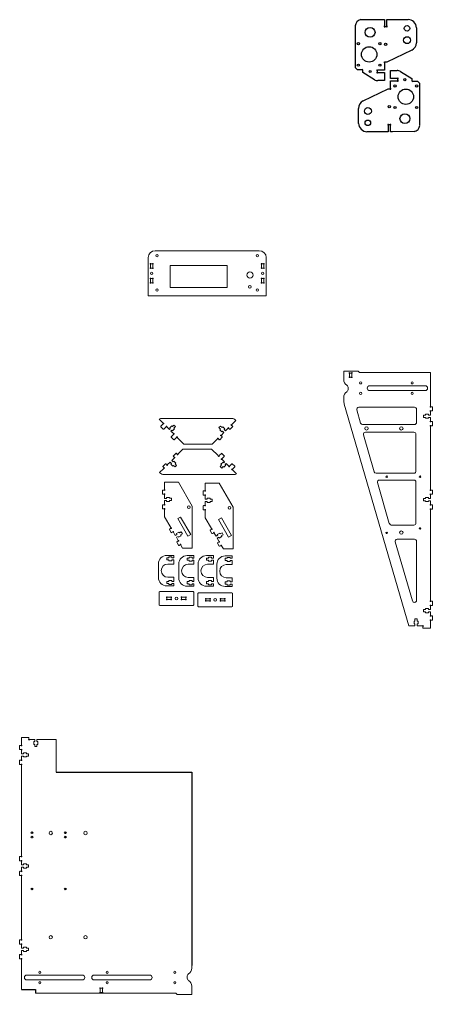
# Model space of a CAD drawing. Header units: millimetres. Extents: x 204 to 1643, y -167 to 1237.
# Drawn here: x 1048 to 1643, y -167 to 1237 of the extents above; entities that cross this region are included whole.
import ezdxf

# ---------------------------------------------------------------- set-up
doc = ezdxf.new("R2010")
doc.units = ezdxf.units.MM
doc.header["$PDSIZE"] = -1
doc.layers.add('WHITE', color=7, linetype='Continuous', true_color=0xffffff)

msp = doc.modelspace()

# ---------------------------------------------------------------- linework, layer by layer
for p, q in [((1539.2, 1236.6), (1570.3, 1236.7)), ((1539.2, 1236.6), (1570.3, 1236.7)), ((1531.2, 1227.6), (1531.2, 1167.6)), ((1531.2, 1227.6), (1531.2, 1167.6)), ((1531.2, 1167.6), (1534.2, 1164.6)), ((1531.2, 1167.6), (1534.2, 1164.6)), ((1534.2, 1164.6), (1541.2, 1164.6)), ((1534.2, 1164.6), (1541.2, 1164.6)), ((1621.3, 1147.4), (1614.3, 1147.4)), ((1621.3, 1147.4), (1614.3, 1147.4)), ((1624.3, 1144.4), (1621.3, 1147.4)), ((1624.3, 1144.4), (1621.3, 1147.4)), ((1624.3, 1084.4), (1624.3, 1144.4)), ((1624.3, 1084.4), (1624.3, 1144.4)), ((1616.3, 1075.4), (1585.2, 1075.2)), ((1616.3, 1075.4), (1585.2, 1075.2)), ((1100.7, 152.8), (1295.7, 152.8)), ((1295.7, 152.8), (1295.7, -125.3)), ((1050.7, -160.3), (1070.7, -160.3)), ((1070.7, -160.3), (1070.7, -165.3))]:
    msp.add_line(p, q)
at = {"color": 7, "linetype": 'Continuous', "lineweight": 15}
for p, q in [((1393.1, 903.8), (1243.1, 903.8)), ((1233.1, 893.8), (1233.1, 838.8)), ((1238.9, 885), (1237.3, 885)), ((1398.9, 885), (1397.3, 885)), ((1403.1, 838.8), (1403.1, 893.8)), ((1236.4, 884.1), (1236.4, 879.6)), ((1237.3, 878.8), (1238.9, 878.8)), ((1239.7, 879.6), (1239.7, 884.1)), ((1264.7, 882.6), (1264.7, 850.6)), ((1346.7, 882.6), (1264.7, 882.6)), ((1346.7, 850.6), (1346.7, 882.6)), ((1396.4, 884.1), (1396.4, 879.6)), ((1397.3, 878.8), (1398.9, 878.8)), ((1399.7, 879.6), (1399.7, 884.1)), ((1236.4, 862.9), (1236.4, 858.4)), ((1238.9, 863.8), (1237.3, 863.8)), ((1237.3, 857.6), (1238.9, 857.6)), ((1239.7, 858.4), (1239.7, 862.9)), ((1396.4, 862.9), (1396.4, 858.4)), ((1398.9, 863.8), (1397.3, 863.8)), ((1397.3, 857.6), (1398.9, 857.6)), ((1399.7, 858.4), (1399.7, 862.9)), ((1264.7, 850.6), (1346.7, 850.6)), ((1233.1, 838.8), (1403.1, 838.8)), ((1514.7, 718.3), (1514.7, 730.4)), ((1514.7, 730.4), (1535.6, 730.4)), ((1535.6, 730.4), (1537.6, 728.4)), ((1523, 726.8), (1523, 722.3)), ((1525.5, 727.7), (1523.9, 727.7)), ((1523.9, 721.5), (1525.5, 721.5)), ((1526.3, 722.3), (1526.3, 726.8)), ((1537.6, 728.4), (1639.6, 728.4)), ((1639.6, 728.4), (1639.6, 679.9)), ((1521.3, 705), (1521.3, 705.9)), ((1632.1, 709.4), (1552.1, 709.4)), ((1552.1, 702.4), (1632.1, 702.4)), ((1514.7, 688.4), (1514.7, 692.5)), ((1608.6, 363.5), (1515.5, 682.8)), ((1533.5, 674.6), (1539.1, 655.6)), ((1616.6, 678.4), (1536.4, 678.4)), ((1619.6, 656.4), (1619.6, 675.4)), ((1640.5, 679), (1642.1, 679)), ((1642.6, 678.5), (1642.6, 673.5)), ((1254.5, 655.5), (1248.8, 661.3)), ((1353.4, 662.2), (1252.5, 662.2)), ((1632.6, 667), (1629.6, 667)), ((1629.6, 667), (1629.6, 663.8)), ((1629.6, 663.8), (1632.6, 663.8)), ((1636.8, 668.4), (1632.6, 668.4)), ((1632.6, 668.4), (1632.6, 667)), ((1632.6, 663.8), (1632.6, 662.5)), ((1632.6, 662.5), (1636.8, 662.5)), ((1636.8, 667), (1636.8, 668.4)), ((1639.6, 667), (1636.8, 667)), ((1636.8, 662.5), (1636.8, 663.8)), ((1636.8, 663.8), (1639.6, 663.8)), ((1639.6, 672.2), (1639.6, 667)), ((1639.6, 663.8), (1639.6, 658.7)), ((1642.1, 673), (1640.5, 673)), ((1254.5, 654.3), (1251.3, 651)), ((1251.3, 650.3), (1254.8, 646.7)), ((1255.5, 646.7), (1258.8, 650)), ((1263.6, 646.4), (1260, 650)), ((1264.9, 647.6), (1263.6, 646.4)), ((1266.9, 651.6), (1264, 648.6)), ((1264, 648.6), (1264.9, 647.6)), ((1267.9, 650.6), (1266.9, 651.6)), ((1267.9, 650.6), (1268.6, 651.3)), ((1271.1, 647.4), (1268.1, 644.4)), ((1270, 652.7), (1268.6, 651.3)), ((1272.3, 650.5), (1270, 652.7)), ((1270.9, 649.1), (1270.1, 648.4)), ((1271.1, 647.4), (1270.1, 648.4)), ((1270.9, 649.1), (1272.3, 650.5)), ((1335, 649.1), (1337.3, 651.3)), ((1337.1, 646.9), (1335, 649.1)), ((1336.2, 646), (1337.1, 646.9)), ((1339.2, 643), (1336.2, 646)), ((1337.3, 651.3), (1339.4, 649.2)), ((1339.4, 649.2), (1340.4, 650.2)), ((1340.4, 650.2), (1343.3, 647.2)), ((1343.3, 647.2), (1342.4, 646.2)), ((1342.4, 646.2), (1344.4, 644.3)), ((1344.4, 644.3), (1348, 647.9)), ((1349.2, 647.9), (1350.4, 646.7)), ((1351.1, 646.7), (1354.6, 650.3)), ((1353.5, 653.4), (1359.5, 659.4)), ((1354.6, 651), (1353.5, 652.1)), ((1359.5, 659.4), (1359, 659.9)), ((1616.6, 653.4), (1541.9, 653.4)), ((1639.6, 651), (1639.6, 559.9)), ((1640.5, 657.8), (1642.1, 657.8)), ((1642.1, 651.8), (1640.5, 651.8)), ((1642.6, 657.3), (1642.6, 652.3)), ((1265.9, 644.1), (1267.2, 645.4)), ((1269.5, 640.5), (1265.9, 644.1)), ((1269.5, 639.3), (1266.3, 636)), ((1266.3, 635.3), (1269.8, 631.7)), ((1267.2, 645.4), (1268.1, 644.4)), ((1270.5, 631.7), (1273.8, 635)), ((1284.6, 625.4), (1275, 635)), ((1325.8, 625.7), (1333, 632.9)), ((1334.2, 632.9), (1335.4, 631.7)), ((1336.1, 631.7), (1339.6, 635.3)), ((1338.5, 638.4), (1342.1, 642)), ((1339.6, 636), (1338.5, 637.1)), ((1340.1, 644), (1339.2, 643)), ((1342.1, 642), (1340.1, 644)), ((1543.1, 638.8), (1558.6, 585.5)), ((1615.9, 642.4), (1545.9, 642.4)), ((1618.7, 639.6), (1618.7, 586.3)), ((1283.2, 617.9), (1276, 610.8)), ((1324.4, 618.2), (1283.9, 618.2)), ((1284.6, 625.4), (1325.1, 625.4)), ((1324.4, 618.2), (1334, 608.7)), ((1270.5, 605.3), (1266.9, 601.7)), ((1272.9, 611.9), (1269.4, 608.4)), ((1269.4, 607.7), (1270.5, 606.5)), ((1274.8, 610.8), (1273.6, 611.9)), ((1338.5, 612), (1335.2, 608.7)), ((1342.7, 608.4), (1339.2, 612)), ((1339.5, 604.4), (1342.7, 607.7)), ((1255.5, 590.3), (1249.5, 584.3)), ((1257.9, 597), (1254.4, 593.4)), ((1254.4, 592.7), (1255.5, 591.6)), ((1259.8, 595.8), (1258.6, 597)), ((1264.6, 599.4), (1261, 595.8)), ((1266.6, 597.4), (1264.6, 599.4)), ((1265.7, 596.5), (1266.6, 597.4)), ((1268.6, 593.5), (1265.7, 596.5)), ((1266.9, 601.7), (1268.9, 599.7)), ((1269.6, 594.5), (1268.6, 593.5)), ((1268.9, 599.7), (1269.8, 600.7)), ((1271.7, 592.4), (1269.6, 594.5)), ((1269.8, 600.7), (1272.8, 597.7)), ((1274, 594.6), (1271.7, 592.4)), ((1272.8, 597.7), (1271.8, 596.7)), ((1271.8, 596.7), (1274, 594.6)), ((1338.1, 594.6), (1336.7, 593.2)), ((1336.7, 593.2), (1339, 590.9)), ((1337.9, 596.3), (1340.9, 599.3)), ((1337.9, 596.3), (1338.8, 595.3)), ((1338.1, 594.6), (1338.8, 595.3)), ((1339, 590.9), (1340.4, 592.4)), ((1339.5, 603.2), (1343.1, 599.6)), ((1341.1, 593.1), (1340.4, 592.4)), ((1341.8, 598.3), (1340.9, 599.3)), ((1341.1, 593.1), (1342.1, 592.1)), ((1343.1, 599.6), (1341.8, 598.3)), ((1342.1, 592.1), (1345, 595.1)), ((1344.1, 596), (1345.3, 597.3)), ((1345, 595.1), (1344.1, 596)), ((1345.3, 597.3), (1349, 593.7)), ((1353.5, 597), (1350.2, 593.7)), ((1357.7, 593.4), (1354.2, 597)), ((1354.4, 589.4), (1357.7, 592.7)), ((1249.5, 584.3), (1250, 583.8)), ((1255.6, 581.5), (1356.5, 581.5)), ((1354.4, 588.2), (1360.2, 582.4)), ((1615.9, 583.4), (1561.4, 583.4)), ((1256.6, 570.6), (1256.6, 560.1)), ((1276.6, 570.6), (1256.6, 570.6)), ((1296.6, 536), (1276.6, 570.6)), ((1335.3, 569.3), (1315.3, 569.3)), ((1315.3, 569.3), (1315.3, 558.8)), ((1355.3, 534.7), (1335.3, 569.3)), ((1563.2, 569.8), (1580.4, 510.8)), ((1615.9, 573.4), (1566, 573.4)), ((1618.7, 570.6), (1618.7, 511.6)), ((1253.6, 558.7), (1253.6, 553.7)), ((1255.7, 559.2), (1254.1, 559.2)), ((1254.1, 553.2), (1255.7, 553.2)), ((1256.6, 552.3), (1256.6, 547.2)), ((1259.4, 548.6), (1263.6, 548.6)), ((1259.4, 547.2), (1259.4, 548.6)), ((1263.6, 548.6), (1263.6, 547.3)), ((1312.3, 557.4), (1312.3, 552.4)), ((1314.5, 557.9), (1312.8, 557.9)), ((1312.8, 551.9), (1314.5, 551.9)), ((1315.3, 551.1), (1315.3, 545.9)), ((1636.8, 548.4), (1632.6, 548.4)), ((1632.6, 548.4), (1632.6, 547)), ((1636.8, 547), (1636.8, 548.4)), ((1639.6, 552.2), (1639.6, 547)), ((1640.5, 559), (1642.1, 559)), ((1642.1, 553), (1640.5, 553)), ((1642.6, 558.5), (1642.6, 553.5)), ((1253.6, 537.5), (1253.6, 532.5)), ((1255.7, 538), (1254.1, 538)), ((1256.6, 547.2), (1259.4, 547.2)), ((1256.6, 544), (1256.6, 538.9)), ((1259.4, 544), (1256.6, 544)), ((1259.4, 542.7), (1259.4, 544)), ((1263.6, 542.7), (1259.4, 542.7)), ((1263.6, 547.3), (1266.6, 547.3)), ((1263.6, 544), (1263.6, 542.7)), ((1266.6, 544), (1263.6, 544)), ((1266.6, 547.3), (1266.6, 544)), ((1296.6, 475.6), (1296.6, 536)), ((1312.3, 536.2), (1312.3, 531.2)), ((1314.5, 536.7), (1312.8, 536.7)), ((1315.3, 545.9), (1318.1, 545.9)), ((1315.3, 542.7), (1315.3, 537.6)), ((1318.1, 542.7), (1315.3, 542.7)), ((1318.1, 547.3), (1322.3, 547.3)), ((1318.1, 545.9), (1318.1, 547.3)), ((1318.1, 541.4), (1318.1, 542.7)), ((1322.3, 541.4), (1318.1, 541.4)), ((1322.3, 547.3), (1322.3, 546)), ((1322.3, 546), (1325.3, 546)), ((1322.3, 542.7), (1322.3, 541.4)), ((1325.3, 542.7), (1322.3, 542.7)), ((1325.3, 546), (1325.3, 542.7)), ((1355.3, 474.3), (1355.3, 534.7)), ((1632.6, 547), (1629.6, 547)), ((1629.6, 547), (1629.6, 543.8)), ((1629.6, 543.8), (1632.6, 543.8)), ((1632.6, 543.8), (1632.6, 542.5)), ((1632.6, 542.5), (1636.8, 542.5)), ((1639.6, 547), (1636.8, 547)), ((1636.8, 542.5), (1636.8, 543.8)), ((1636.8, 543.8), (1639.6, 543.8)), ((1639.6, 543.8), (1639.6, 538.7)), ((1640.5, 537.8), (1642.1, 537.8)), ((1642.6, 537.3), (1642.6, 532.3)), ((1254.1, 532), (1255.7, 532)), ((1256.6, 531.1), (1256.6, 520.6)), ((1256.6, 520.6), (1265.6, 505)), ((1279.8, 520.3), (1275.8, 518)), ((1294.4, 495.2), (1279.8, 520.3)), ((1312.8, 530.7), (1314.5, 530.7)), ((1315.3, 529.9), (1315.3, 519.3)), ((1639.6, 531), (1639.6, 399.9)), ((1642.1, 531.8), (1640.5, 531.8)), ((1275.8, 518), (1290.1, 492.8)), ((1315.3, 519.3), (1324.3, 503.7)), ((1338.5, 519), (1334.5, 516.7)), ((1334.5, 516.7), (1348.8, 491.5)), ((1353.2, 493.9), (1338.5, 519)), ((1615.9, 508.8), (1583.2, 508.8)), ((1263.7, 502.3), (1266.2, 498)), ((1265.3, 503.8), (1263.9, 503)), ((1266.9, 497.8), (1268.3, 498.6)), ((1269.5, 498.3), (1272.1, 493.9)), ((1272.1, 493.9), (1274.5, 495.3)), ((1276.1, 492.5), (1273.7, 491.1)), ((1273.8, 496.4), (1277.4, 498.5)), ((1274.5, 495.3), (1273.8, 496.4)), ((1276.8, 491.3), (1276.1, 492.5)), ((1280.4, 493.4), (1276.8, 491.3)), ((1277.4, 498.5), (1278.1, 497.4)), ((1278.1, 497.4), (1280.7, 498.9)), ((1282.3, 496.1), (1279.7, 494.6)), ((1279.7, 494.6), (1280.4, 493.4)), ((1280.7, 498.9), (1282.3, 496.1)), ((1290.1, 492.8), (1294.4, 495.2)), ((1322.4, 501), (1324.9, 496.7)), ((1324, 502.5), (1322.6, 501.7)), ((1325.6, 496.5), (1327, 497.3)), ((1328.2, 497), (1330.8, 492.6)), ((1330.8, 492.6), (1333.2, 494)), ((1332.5, 495.1), (1336.2, 497.2)), ((1333.2, 494), (1332.5, 495.1)), ((1339.1, 492.1), (1335.5, 490)), ((1336.2, 497.2), (1336.8, 496.1)), ((1336.8, 496.1), (1339.4, 497.6)), ((1341, 494.8), (1338.4, 493.3)), ((1338.4, 493.3), (1339.1, 492.1)), ((1339.4, 497.6), (1341, 494.8)), ((1348.8, 491.5), (1353.2, 493.9)), ((1273.7, 491.1), (1276.2, 486.6)), ((1274.3, 484), (1276.8, 479.6)), ((1275.9, 485.5), (1274.5, 484.6)), ((1277.5, 479.4), (1278.9, 480.3)), ((1280.1, 479.9), (1282.6, 475.6)), ((1334.8, 491.2), (1332.4, 489.8)), ((1332.4, 489.8), (1334.9, 485.4)), ((1333, 482.7), (1335.5, 478.3)), ((1334.6, 484.2), (1333.2, 483.4)), ((1335.5, 490), (1334.8, 491.2)), ((1336.2, 478.2), (1337.6, 479)), ((1338.8, 478.7), (1341.3, 474.3)), ((1588.9, 484.6), (1613.7, 399.5)), ((1591.8, 488.4), (1616.6, 488.4)), ((1619.6, 400.4), (1619.6, 485.4)), ((1269.8, 465.1), (1259.8, 465.1)), ((1269.8, 461.7), (1269.8, 465.1)), ((1282.6, 475.6), (1296.6, 475.6)), ((1299, 464.7), (1289, 464.7)), ((1299, 461.3), (1299, 464.7)), ((1327, 464.7), (1317, 464.7)), ((1327, 461.3), (1327, 464.7)), ((1341.3, 474.3), (1355.3, 474.3)), ((1354, 464.3), (1344, 464.3)), ((1354, 460.9), (1354, 464.3)), ((1247.8, 453.1), (1247.8, 433.1)), ((1259.8, 461.7), (1262.8, 461.7)), ((1259.8, 458.5), (1259.8, 461.7)), ((1262.8, 458.5), (1259.8, 458.5)), ((1261.4, 452.6), (1269.8, 452.6)), ((1262.8, 463), (1267, 463)), ((1262.8, 461.7), (1262.8, 463)), ((1262.8, 457.1), (1262.8, 458.5)), ((1267, 457.1), (1262.8, 457.1)), ((1267, 463), (1267, 461.7)), ((1267, 461.7), (1269.8, 461.7)), ((1267, 458.5), (1267, 457.1)), ((1269.8, 458.5), (1267, 458.5)), ((1269.8, 452.6), (1269.8, 458.5)), ((1277, 452.7), (1277, 432.7)), ((1289, 461.3), (1292, 461.3)), ((1289, 458.1), (1289, 461.3)), ((1292, 458.1), (1289, 458.1)), ((1290.7, 452.2), (1299, 452.2)), ((1292, 462.7), (1296.2, 462.7)), ((1292, 461.3), (1292, 462.7)), ((1292, 456.8), (1292, 458.1)), ((1296.2, 456.8), (1292, 456.8)), ((1296.2, 462.7), (1296.2, 461.3)), ((1296.2, 461.3), (1299, 461.3)), ((1296.2, 458.1), (1296.2, 456.8)), ((1299, 458.1), (1296.2, 458.1)), ((1299, 452.2), (1299, 458.1)), ((1305, 452.7), (1305, 432.7)), ((1317, 461.3), (1320, 461.3)), ((1317, 458.1), (1317, 461.3)), ((1320, 458.1), (1317, 458.1)), ((1318.6, 452.2), (1327, 452.2)), ((1320, 462.7), (1324.2, 462.7)), ((1320, 461.3), (1320, 462.7)), ((1320, 456.8), (1320, 458.1)), ((1324.2, 456.8), (1320, 456.8)), ((1324.2, 462.7), (1324.2, 461.3)), ((1324.2, 461.3), (1327, 461.3)), ((1324.2, 458.1), (1324.2, 456.8)), ((1327, 458.1), (1324.2, 458.1)), ((1327, 452.2), (1327, 458.1)), ((1332, 452.3), (1332, 432.3)), ((1344, 460.9), (1347, 460.9)), ((1344, 457.7), (1344, 460.9)), ((1347, 457.7), (1344, 457.7)), ((1345.6, 451.8), (1354, 451.8)), ((1347, 462.2), (1351.2, 462.2)), ((1347, 460.9), (1347, 462.2)), ((1347, 456.3), (1347, 457.7)), ((1351.2, 456.3), (1347, 456.3)), ((1351.2, 462.2), (1351.2, 460.9)), ((1351.2, 460.9), (1354, 460.9)), ((1351.2, 457.7), (1351.2, 456.3)), ((1354, 457.7), (1351.2, 457.7)), ((1354, 451.8), (1354, 457.7)), ((1259.8, 427.7), (1262.8, 427.7)), ((1259.8, 424.5), (1259.8, 427.7)), ((1262.8, 424.5), (1259.8, 424.5)), ((1269.8, 433.6), (1261.4, 433.6)), ((1262.8, 429), (1267, 429)), ((1262.8, 427.7), (1262.8, 429)), ((1262.8, 423.1), (1262.8, 424.5)), ((1267, 423.1), (1262.8, 423.1)), ((1267, 429), (1267, 427.7)), ((1267, 427.7), (1269.8, 427.7)), ((1267, 424.5), (1267, 423.1)), ((1269.8, 424.5), (1267, 424.5)), ((1269.8, 427.7), (1269.8, 433.6)), ((1269.8, 421.1), (1269.8, 424.5)), ((1289, 427.3), (1292, 427.3)), ((1289, 424.1), (1289, 427.3)), ((1292, 424.2), (1289, 424.1)), ((1299, 433.2), (1290.7, 433.2)), ((1292, 428.7), (1296.2, 428.7)), ((1292, 427.3), (1292, 428.7)), ((1292, 422.8), (1292, 424.2)), ((1296.2, 422.8), (1292, 422.8)), ((1296.2, 428.7), (1296.2, 427.3)), ((1296.2, 427.3), (1299, 427.3)), ((1296.2, 424.1), (1296.2, 422.8)), ((1299, 424.1), (1296.2, 424.1)), ((1299, 427.3), (1299, 433.2)), ((1299, 420.7), (1299, 424.1)), ((1317, 427.3), (1320, 427.3)), ((1317, 424.1), (1317, 427.3)), ((1320, 424.1), (1317, 424.1)), ((1327, 433.2), (1318.6, 433.2)), ((1320, 428.7), (1324.2, 428.7)), ((1320, 427.3), (1320, 428.7)), ((1320, 422.8), (1320, 424.1)), ((1324.2, 422.8), (1320, 422.8)), ((1324.2, 428.7), (1324.2, 427.3)), ((1324.2, 427.3), (1327, 427.3)), ((1327, 424.1), (1324.2, 424.1)), ((1324.2, 424.1), (1324.2, 422.8)), ((1327, 427.3), (1327, 433.2)), ((1327, 420.7), (1327, 424.1)), ((1344, 426.9), (1347, 426.9)), ((1344, 423.7), (1344, 426.9)), ((1347, 423.7), (1344, 423.7)), ((1354, 432.8), (1345.6, 432.8)), ((1347, 428.2), (1351.2, 428.2)), ((1347, 426.9), (1347, 428.2)), ((1347, 422.3), (1347, 423.7)), ((1351.2, 422.3), (1347, 422.3)), ((1351.2, 428.2), (1351.2, 426.9)), ((1351.2, 426.9), (1354, 426.9)), ((1351.2, 423.7), (1351.2, 422.3)), ((1354, 423.7), (1351.2, 423.7)), ((1354, 426.9), (1354, 432.8)), ((1354, 420.3), (1354, 423.7)), ((1248.7, 412.1), (1248.7, 394.1)), ((1297.7, 413.1), (1249.7, 413.1)), ((1259.8, 421.1), (1269.8, 421.1)), ((1289, 420.7), (1299, 420.7)), ((1298.7, 394.1), (1298.7, 412.1)), ((1304.6, 410.1), (1304.6, 392.1)), ((1353.6, 411.1), (1305.6, 411.1)), ((1317, 420.7), (1327, 420.7)), ((1344, 420.3), (1354, 420.3)), ((1354.6, 392.1), (1354.6, 410.1)), ((1259.9, 403.8), (1259.9, 402.3)), ((1265.4, 404.7), (1260.8, 404.7)), ((1260.8, 401.5), (1265.4, 401.5)), ((1266.2, 402.3), (1266.2, 403.8)), ((1281.1, 403.8), (1281.1, 402.3)), ((1286.6, 404.7), (1282, 404.7)), ((1282, 401.5), (1286.6, 401.5)), ((1287.4, 402.3), (1287.4, 403.8)), ((1315.9, 401.9), (1315.9, 400.4)), ((1321.3, 402.7), (1316.8, 402.7)), ((1316.8, 399.5), (1321.3, 399.5)), ((1322.2, 400.4), (1322.2, 401.9)), ((1337.1, 401.9), (1337.1, 400.4)), ((1342.5, 402.7), (1338, 402.7)), ((1338, 399.5), (1342.5, 399.5)), ((1343.4, 400.4), (1343.4, 401.9)), ((1640.5, 399), (1642.1, 399)), ((1642.6, 398.5), (1642.6, 393.5)), ((1249.7, 393.1), (1297.7, 393.1)), ((1305.6, 391.1), (1353.6, 391.1)), ((1632.6, 387), (1629.6, 387)), ((1629.6, 387), (1629.6, 383.8)), ((1629.6, 383.8), (1632.6, 383.8)), ((1636.8, 388.4), (1632.6, 388.4)), ((1632.6, 388.4), (1632.6, 387)), ((1632.6, 383.8), (1632.6, 382.5)), ((1632.6, 382.5), (1636.8, 382.5)), ((1636.8, 387), (1636.8, 388.4)), ((1639.6, 387), (1636.8, 387)), ((1636.8, 382.5), (1636.8, 383.8)), ((1636.8, 383.8), (1639.6, 383.8)), ((1639.6, 392.2), (1639.6, 387)), ((1639.6, 383.8), (1639.6, 378.7)), ((1642.1, 393), (1640.5, 393)), ((1617.3, 370.5), (1616, 370.5)), ((1616, 370.5), (1616, 366.3)), ((1616, 366.3), (1617.3, 366.3)), ((1620.5, 373.5), (1617.3, 373.5)), ((1617.3, 373.5), (1617.3, 370.5)), ((1617.3, 366.3), (1617.3, 363.5)), ((1620.5, 370.5), (1620.5, 373.5)), ((1621.9, 370.5), (1620.5, 370.5)), ((1620.5, 363.5), (1620.5, 366.3)), ((1620.5, 366.3), (1621.9, 366.3)), ((1621.9, 366.3), (1621.9, 370.5)), ((1639.6, 371), (1639.6, 360.4)), ((1640.5, 377.8), (1642.1, 377.8)), ((1642.1, 371.8), (1640.5, 371.8)), ((1642.6, 377.3), (1642.6, 372.3)), ((1617.3, 363.5), (1608.6, 363.5)), ((1628.1, 363.5), (1620.5, 363.5)), ((1628.9, 360.4), (1628.9, 362.6)), ((1639.6, 360.4), (1628.9, 360.4)), ((1050.7, 192.2), (1050.7, 202.8)), ((1050.7, 202.8), (1061.3, 202.8)), ((1061.3, 202.8), (1061.3, 200.6)), ((1062.2, 199.7), (1069.7, 199.7)), ((1069.7, 196.9), (1068.4, 196.9)), ((1068.4, 196.9), (1068.4, 192.7)), ((1069.7, 199.7), (1069.7, 196.9)), ((1072.9, 196.9), (1072.9, 199.7)), ((1072.9, 199.7), (1100.7, 199.7)), ((1074.3, 196.9), (1072.9, 196.9)), ((1074.3, 192.7), (1074.3, 196.9)), ((1100.7, 199.7), (1100.7, 152.8)), ((1047.7, 185.8), (1047.7, 190.8)), ((1048.2, 191.3), (1049.8, 191.3)), ((1049.8, 185.3), (1048.2, 185.3)), ((1050.7, 179.3), (1050.7, 184.5)), ((1068.4, 192.7), (1069.7, 192.7)), ((1069.7, 192.7), (1069.7, 189.7)), ((1069.7, 189.7), (1072.9, 189.7)), ((1072.9, 189.7), (1072.9, 192.7)), ((1072.9, 192.7), (1074.3, 192.7)), ((1047.7, 164.6), (1047.7, 169.6)), ((1048.2, 170.1), (1049.8, 170.1)), ((1053.5, 179.3), (1050.7, 179.3)), ((1050.7, 171), (1050.7, 176.1)), ((1050.7, 176.1), (1053.5, 176.1)), ((1057.7, 180.7), (1053.5, 180.7)), ((1053.5, 180.7), (1053.5, 179.3)), ((1053.5, 176.1), (1053.5, 174.8)), ((1053.5, 174.8), (1057.7, 174.8)), ((1057.7, 179.3), (1057.7, 180.7)), ((1060.7, 179.3), (1057.7, 179.3)), ((1057.7, 174.8), (1057.7, 176.1)), ((1057.7, 176.1), (1060.7, 176.1)), ((1060.7, 176.1), (1060.7, 179.3)), ((1049.8, 164.1), (1048.2, 164.1)), ((1050.7, 32.2), (1050.7, 163.3)), ((1047.7, 25.8), (1047.7, 30.8)), ((1048.2, 31.3), (1049.8, 31.3)), ((1049.8, 25.3), (1048.2, 25.3)), ((1050.7, 19.3), (1050.7, 24.5)), ((1053.5, 19.3), (1050.7, 19.3)), ((1050.7, 11), (1050.7, 16.1)), ((1050.7, 16.1), (1053.5, 16.1)), ((1057.7, 20.7), (1053.5, 20.7)), ((1053.5, 20.7), (1053.5, 19.3)), ((1053.5, 16.1), (1053.5, 14.8)), ((1053.5, 14.8), (1057.7, 14.8)), ((1057.7, 19.3), (1057.7, 20.7)), ((1060.7, 19.3), (1057.7, 19.3)), ((1057.7, 14.8), (1057.7, 16.1)), ((1057.7, 16.1), (1060.7, 16.1)), ((1060.7, 16.1), (1060.7, 19.3)), ((1047.7, 4.6), (1047.7, 9.6)), ((1048.2, 10.1), (1049.8, 10.1)), ((1049.8, 4.1), (1048.2, 4.1)), ((1050.7, -87.8), (1050.7, 3.3)), ((1047.7, -94.2), (1047.7, -89.2)), ((1048.2, -88.7), (1049.8, -88.7)), ((1049.8, -94.7), (1048.2, -94.7)), ((1050.7, -100.7), (1050.7, -95.5)), ((1047.7, -115.4), (1047.7, -110.4)), ((1048.2, -109.9), (1049.8, -109.9)), ((1053.5, -100.7), (1050.7, -100.7)), ((1050.7, -109), (1050.7, -103.9)), ((1050.7, -103.9), (1053.5, -103.9)), ((1057.7, -99.3), (1053.5, -99.3)), ((1053.5, -99.3), (1053.5, -100.7)), ((1053.5, -103.9), (1053.5, -105.2)), ((1053.5, -105.2), (1057.7, -105.2)), ((1057.7, -100.7), (1057.7, -99.3)), ((1060.7, -100.7), (1057.7, -100.7)), ((1057.7, -105.2), (1057.7, -103.9)), ((1057.7, -103.9), (1060.7, -103.9)), ((1060.7, -103.9), (1060.7, -100.7)), ((1049.8, -115.9), (1048.2, -115.9)), ((1050.7, -160.3), (1050.7, -116.7)), ((1295.7, -125.3), (1295.7, -129.4)), ((1138.2, -139.3), (1058.2, -139.3)), ((1235.2, -139.3), (1155.2, -139.3)), ((1058.2, -146.3), (1138.2, -146.3)), ((1155.2, -146.3), (1235.2, -146.3)), ((1289.1, -142.7), (1289.1, -141.8)), ((1272.8, -165.3), (1070.7, -165.3)), ((1163.9, -159.2), (1163.9, -163.6)), ((1166.4, -158.3), (1164.8, -158.3)), ((1164.8, -164.5), (1166.4, -164.5)), ((1167.2, -163.6), (1167.2, -159.2)), ((1274.8, -167.3), (1272.8, -165.3)), ((1295.7, -167.3), (1274.8, -167.3)), ((1295.7, -155.2), (1295.7, -167.3))]:
    msp.add_line(p, q, dxfattribs=at)
for centre, radius in [((1552.7, 1218.2), 7.07), ((1552.7, 1218.2), 7.07), ((1602.8, 1094), 7.07), ((1602.8, 1094), 7.07), ((1065.7, 65.7), 1.25), ((1065.7, 59.4), 1.25), ((1113.7, 65.7), 1.25), ((1113.7, 59.4), 1.25), ((1065.7, -15.3), 1.25), ((1113.7, -15.3), 1.25)]:
    msp.add_circle(centre, radius)
for centre, radius in [((1245.8, 896.6), 1.6), ((1390.3, 896.6), 1.6), ((1238.1, 871.3), 1.6), ((1379.6, 868.8), 4.5), ((1398.1, 871.3), 1.6), ((1245.8, 847.1), 1.6), ((1379.6, 851.7), 2), ((1390.3, 847.1), 1.6), ((1539.1, 713.4), 1.5), ((1613.3, 713.4), 1.5), ((1539.1, 698.4), 1.5), ((1613.3, 698.4), 1.5), ((1547.6, 647.9), 2.5), ((1597.6, 647.9), 2.5), ((1576.6, 578.4), 1), ((1624.6, 578.4), 1), ((1291.6, 534.6), 2), ((1350.3, 533.4), 2), ((1576.6, 497.5), 1), ((1597.6, 497.9), 2.5), ((1624.6, 503.8), 1), ((1273.7, 403.1), 2), ((1329.6, 401.1), 2), ((1092.7, 65.2), 2.5), ((1142.7, 65.2), 2.5), ((1092.7, -84.8), 2.5), ((1142.7, -84.8), 2.5), ((1077, -135.3), 1.5), ((1174, -135.3), 1.5), ((1271.3, -135.3), 1.5), ((1077, -150.3), 1.5), ((1174, -150.3), 1.5), ((1271.3, -150.3), 1.5)]:
    msp.add_circle(centre, radius, dxfattribs=at)
for centre, start, end in [((1541.1, 1163.3), 4.3542, 85.4577), ((1541.1, 1163.3), 4.3542, 85.4577), ((1614.4, 1148.7), 184.3542, 265.4577), ((1614.4, 1148.7), 184.3542, 265.4577)]:
    msp.add_arc(centre, 1.35, start, end)
for centre, radius, start, end in [((1243.1, 893.8), 10, 90, 180), ((1393.1, 893.8), 10, 0, 90), ((1236.4, 885), 0.5, 30.0003, 240.0003), ((1235.9, 884.1), 0.5, 0, 60.0003), ((1237.3, 885.5), 0.5, 210.0003, 270), ((1238.9, 885.5), 0.5, 270, 330.0001), ((1239.7, 885), 0.5, 300.0003, 150.0001), ((1240.2, 884.1), 0.5, 120.0003, 180), ((1396.4, 885), 0.5, 30.0002, 240), ((1395.9, 884.1), 0.5, 0, 60), ((1397.3, 885.5), 0.5, 210.0002, 270), ((1398.9, 885.5), 0.5, 270, 330.0001), ((1399.7, 885), 0.5, 300.0003, 150.0001), ((1400.2, 884.1), 0.5, 120.0003, 180), ((1236.4, 878.8), 0.5, 120.0002, 330), ((1235.9, 879.6), 0.5, 300.0002, 360), ((1237.3, 878.3), 0.5, 90, 150), ((1238.9, 878.3), 0.5, 30.0004, 90), ((1239.7, 878.8), 0.5, 210.0004, 60), ((1240.2, 879.6), 0.5, 180, 240), ((1396.4, 878.8), 0.5, 120.0002, 330), ((1395.9, 879.6), 0.5, 300.0002, 0), ((1397.3, 878.3), 0.5, 90, 150), ((1398.9, 878.3), 0.5, 30.0003, 90), ((1399.7, 878.8), 0.5, 210.0003, 60.0006), ((1400.2, 879.6), 0.5, 180, 240.0006), ((1236.4, 863.8), 0.5, 30.0002, 240), ((1236.4, 857.6), 0.5, 120.0003, 330.0001), ((1235.9, 862.9), 0.5, 0, 60), ((1235.9, 858.4), 0.5, 300.0003, 0), ((1237.3, 864.3), 0.5, 210.0002, 270), ((1237.3, 857.1), 0.5, 90, 150.0001), ((1238.9, 864.3), 0.5, 270, 330), ((1238.9, 857.1), 0.5, 30.0002, 90), ((1239.7, 863.8), 0.5, 300.0002, 150), ((1239.7, 857.6), 0.5, 210.0002, 60), ((1240.2, 862.9), 0.5, 120.0002, 180), ((1240.2, 858.4), 0.5, 180, 240), ((1396.4, 863.8), 0.5, 30.0003, 239.9997), ((1396.4, 857.6), 0.5, 120.0003, 330), ((1395.9, 862.9), 0.5, 0, 59.9997), ((1395.9, 858.4), 0.5, 300.0003, 0), ((1397.3, 864.3), 0.5, 210.0003, 270), ((1397.3, 857.1), 0.5, 90, 150), ((1398.9, 864.3), 0.5, 270, 330.0001), ((1398.9, 857.1), 0.5, 30.0004, 90), ((1399.7, 863.8), 0.5, 300.0003, 150.0001), ((1399.7, 857.6), 0.5, 210.0004, 60), ((1400.2, 862.9), 0.5, 120.0003, 180), ((1400.2, 858.4), 0.5, 180, 240), ((1524.7, 718.3), 10, 180, 235.9772), ((1523, 727.7), 0.5, 30, 240), ((1523, 721.5), 0.5, 120, 330), ((1522.5, 726.8), 0.5, 0, 60), ((1522.5, 722.3), 0.5, 300, 0), ((1523.9, 728.2), 0.5, 210, 270), ((1523.9, 721), 0.5, 90, 150), ((1525.5, 728.2), 0.5, 270, 330), ((1525.5, 721), 0.5, 30, 90), ((1526.3, 727.7), 0.5, 300, 150), ((1526.3, 721.5), 0.5, 210, 60), ((1526.8, 726.8), 0.5, 120, 180), ((1526.8, 722.3), 0.5, 180, 240), ((1516.3, 705.9), 5, 0, 55.9772), ((1516.3, 705), 5, 304.0228, 0), ((1552.1, 705.9), 3.5, 90, 270), ((1632.1, 705.9), 3.5, 270, 90), ((1524.7, 692.5), 10, 124.0228, 180), ((1534.7, 688.4), 20, 180, 196.2527), ((1536.4, 675.4), 3, 90, 196.2527), ((1616.6, 675.4), 3, 0, 90), ((1639.6, 679), 0.5, 120.0003, 330), ((1639.1, 679.9), 0.5, 300.0002, 359.5703), ((1640.5, 678.5), 0.5, 90, 150), ((1642.1, 678.5), 0.5, 359.9999, 89.9999), ((1252.5, 654.2), 8, 89.9807, 118.1698), ((1353.3, 654.2), 8, 44.9807, 89.9807), ((1639.6, 673), 0.5, 30.0001, 240), ((1639.1, 672.2), 0.5, 0, 60), ((1640.5, 673.5), 0.5, 210.0002, 270), ((1642.1, 673.5), 0.5, 270, 0), ((1251.6, 650.6), 0.5, 134.9807, 224.9807), ((1254.9, 655.8), 0.5, 224.9807, 284.9807), ((1254.9, 653.9), 0.5, 74.9744, 134.9807), ((1255.2, 647.1), 0.5, 224.9807, 314.9807), ((1255.2, 654.9), 0.5, 254.9744, 104.9807), ((1258.4, 650.4), 0.5, 314.9808, 14.9745), ((1259.4, 650.6), 0.5, 344.9807, 194.9745), ((1260.4, 650.4), 0.5, 164.9807, 224.9807), ((1347.6, 648.2), 0.5, 314.9807, 14.9807), ((1348.6, 648.5), 0.5, 344.981, 194.9806), ((1349.6, 648.2), 0.5, 164.9809, 224.9807), ((1350.7, 647.1), 0.5, 224.9807, 314.9807), ((1352.8, 652.7), 0.5, 74.981, 284.9806), ((1353.1, 653.7), 0.5, 254.9809, 314.9807), ((1353.1, 651.8), 0.5, 44.9807, 104.9807), ((1354.3, 650.6), 0.5, 314.9807, 44.9807), ((1541.9, 656.4), 3, 196.2527, 270), ((1616.6, 656.4), 3, 270, 0), ((1639.6, 657.8), 0.5, 120.0003, 330), ((1639.6, 651.8), 0.5, 30.0001, 240), ((1639.1, 658.7), 0.5, 300.0002, 0.0001), ((1639.1, 651), 0.5, 0, 60), ((1640.5, 657.3), 0.5, 90, 150), ((1640.5, 652.3), 0.5, 210.0002, 270), ((1642.1, 657.3), 0.5, 359.9999, 89.9999), ((1642.1, 652.3), 0.5, 270, 0), ((1266.6, 635.6), 0.5, 134.9819, 224.9819), ((1269.9, 640.8), 0.5, 224.9807, 284.9807), ((1269.9, 638.9), 0.5, 74.9882, 134.9819), ((1270.1, 639.9), 0.5, 254.9882, 104.9807), ((1273.4, 635.4), 0.5, 314.982, 14.9883), ((1274.4, 635.6), 0.5, 344.9807, 194.9883), ((1275.4, 635.4), 0.5, 164.9807, 224.9807), ((1332.6, 633.3), 0.5, 314.9807, 14.9807), ((1333.6, 633.5), 0.5, 344.981, 194.9806), ((1334.6, 633.3), 0.5, 164.9809, 224.9807), ((1337.8, 637.8), 0.5, 74.981, 284.9806), ((1338.1, 638.7), 0.5, 254.9809, 314.9807), ((1338.1, 636.8), 0.5, 44.9807, 104.9807), ((1339.3, 635.6), 0.5, 314.9807, 44.9807), ((1545.9, 639.6), 2.87, 90, 196.2527), ((1615.9, 639.6), 2.87, 0, 90), ((1270.1, 632.1), 0.5, 224.9819, 314.9819), ((1283.9, 617.2), 1, 91.3635, 134.981), ((1325.1, 626.4), 1, 271.3635, 314.981), ((1335.7, 632.1), 0.5, 224.9807, 314.9807), ((1269.7, 608), 0.5, 134.9807, 224.9807), ((1270.9, 606.9), 0.5, 224.9807, 284.9807), ((1270.9, 605), 0.5, 74.9809, 134.9807), ((1271.1, 605.9), 0.5, 254.981, 104.9806), ((1273.3, 611.6), 0.5, 44.9807, 134.9807), ((1274.4, 610.4), 0.5, 344.9809, 44.9807), ((1275.4, 610.2), 0.5, 164.981, 14.9806), ((1276.4, 610.4), 0.5, 134.9807, 194.9807), ((1333.6, 608.3), 0.5, 344.9807, 44.9807), ((1334.6, 608.1), 0.5, 164.9807, 14.9883), ((1335.6, 608.3), 0.5, 134.982, 194.9883), ((1338.8, 603.8), 0.5, 74.9882, 284.9807), ((1338.8, 611.6), 0.5, 44.9819, 134.9819), ((1339.1, 604.8), 0.5, 254.9882, 314.9819), ((1342.4, 608.1), 0.5, 314.9819, 44.9819), ((1254.7, 593.1), 0.5, 134.9807, 224.9807), ((1255.9, 591.9), 0.5, 224.9807, 284.9807), ((1255.9, 590), 0.5, 74.9809, 134.9807), ((1256.1, 590.9), 0.5, 254.981, 104.9806), ((1258.3, 596.6), 0.5, 44.9807, 134.9807), ((1259.4, 595.4), 0.5, 344.9809, 44.9807), ((1260.4, 595.2), 0.5, 164.981, 14.9806), ((1261.4, 595.4), 0.5, 134.9807, 194.9807), ((1339.1, 602.9), 0.5, 44.9807, 104.9807), ((1348.6, 593.3), 0.5, 344.9807, 44.9807), ((1349.6, 593.1), 0.5, 164.9807, 14.9745), ((1350.6, 593.3), 0.5, 134.9808, 194.9745), ((1353.8, 596.6), 0.5, 44.9807, 134.9807), ((1357.4, 593.1), 0.5, 314.9807, 44.9807), ((1255.6, 589.5), 8, 224.9807, 269.9807), ((1353.8, 588.8), 0.5, 74.9744, 284.9807), ((1354.1, 589.8), 0.5, 254.9744, 314.9807), ((1354.1, 587.9), 0.5, 44.9807, 104.9807), ((1356.5, 589.5), 8, 269.9807, 298.1698), ((1561.4, 586.3), 2.87, 196.2527, 270), ((1615.9, 586.3), 2.87, 270, 0), ((1566, 570.6), 2.87, 90, 196.2527), ((1615.9, 570.6), 2.87, 0, 90), ((1254.1, 558.7), 0.5, 90.0003, 180.001), ((1254.1, 553.7), 0.5, 180.0003, 270.0003), ((1255.7, 558.7), 0.5, 30.0005, 90.0003), ((1255.7, 553.7), 0.5, 270.0003, 330.0003), ((1256.6, 559.2), 0.5, 210.0005, 60.0003), ((1256.6, 553.2), 0.5, 300.0005, 150.0003), ((1257.1, 560.1), 0.5, 180.0003, 240.0003), ((1257.1, 552.3), 0.5, 120.0005, 180.0003), ((1312.8, 557.4), 0.5, 90.0003, 180.001), ((1312.8, 552.4), 0.5, 180.0003, 270.0003), ((1314.5, 557.4), 0.5, 30.0005, 90.0003), ((1314.5, 552.4), 0.5, 270.0003, 330.0003), ((1315.3, 557.9), 0.5, 210.0005, 60.0003), ((1315.3, 551.9), 0.5, 300.0005, 150.0003), ((1315.8, 558.8), 0.5, 180.0003, 240.0003), ((1315.8, 551.1), 0.5, 120.0005, 180.0003), ((1639.6, 559), 0.5, 120.0003, 329.9999), ((1639.6, 553), 0.5, 30.0001, 240), ((1639.1, 559.9), 0.5, 300.0002, 359.9999), ((1639.1, 552.2), 0.5, 359.9994, 60), ((1640.5, 558.5), 0.5, 90, 150), ((1640.5, 553.5), 0.5, 210.0002, 270), ((1642.1, 558.5), 0.5, 359.9999, 89.9999), ((1642.1, 553.5), 0.5, 269.9999, 359.9999), ((1254.1, 537.5), 0.5, 90.0005, 180.0006), ((1255.7, 537.5), 0.5, 30.0005, 90.0003), ((1256.6, 538), 0.5, 210.0005, 60.0003), ((1257.1, 538.9), 0.5, 180.0003, 240.0003), ((1312.8, 536.2), 0.5, 90.0005, 180.0006), ((1314.5, 536.2), 0.5, 30.0005, 90.0003), ((1315.3, 536.7), 0.5, 210.0005, 60.0003), ((1315.8, 537.6), 0.5, 180.0003, 240.0003), ((1639.6, 537.8), 0.5, 120.0003, 329.9999), ((1639.1, 538.7), 0.5, 300.0002, 359.9999), ((1640.5, 537.3), 0.5, 90, 150), ((1642.1, 537.3), 0.5, 359.9999, 89.9999), ((1254.1, 532.5), 0.5, 180.0003, 270.0003), ((1255.7, 532.5), 0.5, 270.0003, 330.0003), ((1256.6, 532), 0.5, 300.0005, 150.0003), ((1257.1, 531.1), 0.5, 120.0005, 180.0003), ((1312.8, 531.2), 0.5, 180.0003, 270.0003), ((1314.5, 531.2), 0.5, 270.0003, 330.0003), ((1315.3, 530.7), 0.5, 300.0005, 150.0003), ((1315.8, 529.9), 0.5, 120.0005, 180.0003), ((1639.6, 531.8), 0.5, 30.0001, 240), ((1639.1, 531), 0.5, 0, 60), ((1640.5, 532.3), 0.5, 210.0002, 270), ((1642.1, 532.3), 0.5, 269.9999, 359.9999), ((1583.2, 511.6), 2.87, 196.2527, 270), ((1615.9, 511.6), 2.87, 270, 0), ((1264.1, 502.6), 0.5, 120, 210), ((1265.6, 503.4), 0.5, 59.9999, 120), ((1266.1, 505.2), 0.5, 210, 270.0002), ((1266.1, 504.2), 0.5, 239.9999, 90.0002), ((1266.6, 498.2), 0.5, 210, 300), ((1268.1, 499), 0.5, 300, 0), ((1269.1, 499), 0.5, 330.0003, 180), ((1269.9, 498.5), 0.5, 150.0003, 210), ((1322.9, 501.3), 0.5, 120, 210), ((1324.3, 502.1), 0.5, 59.9999, 120), ((1324.8, 504), 0.5, 210, 270.0002), ((1324.8, 503), 0.5, 239.9999, 90.0002), ((1325.4, 497), 0.5, 210, 300), ((1326.8, 497.8), 0.5, 300, 0), ((1327.8, 497.8), 0.5, 330.0003, 180), ((1328.6, 497.3), 0.5, 150.0003, 210), ((1274.7, 484.2), 0.5, 120, 210), ((1276.2, 485), 0.5, 60.0002, 120), ((1276.7, 486.9), 0.5, 210, 270), ((1276.7, 485.9), 0.5, 240.0002, 90), ((1277.2, 479.9), 0.5, 210, 300), ((1278.7, 480.7), 0.5, 300, 359.9998), ((1279.7, 480.7), 0.5, 330.0001, 179.9998), ((1280.5, 480.2), 0.5, 150.0001, 210), ((1333.5, 482.9), 0.5, 120, 210), ((1334.9, 483.7), 0.5, 60.0002, 120), ((1335.4, 485.6), 0.5, 210, 270), ((1335.4, 484.6), 0.5, 240.0002, 90), ((1336, 478.6), 0.5, 210, 300), ((1337.4, 479.4), 0.5, 300, 359.9998), ((1338.4, 479.4), 0.5, 330.0001, 179.9998), ((1339.2, 478.9), 0.5, 150.0001, 210), ((1591.8, 485.4), 3, 90, 196.2527), ((1616.6, 485.4), 3, 0, 90), ((1259.8, 453.1), 12, 90, 180), ((1289, 452.7), 12, 90, 180), ((1317, 452.7), 12, 90, 180), ((1344, 452.3), 12, 90, 180), ((1261.4, 443.1), 9.5, 90, 270), ((1290.7, 442.7), 9.5, 90, 270), ((1318.6, 442.7), 9.5, 90, 270), ((1345.6, 442.3), 9.5, 90, 270), ((1259.8, 433.1), 12, 180, 270), ((1289, 432.7), 12, 180, 270), ((1317, 432.7), 12, 180, 270), ((1344, 432.3), 12, 180, 270), ((1249.7, 412.1), 1, 90, 180), ((1297.7, 412.1), 1, 0, 90), ((1305.6, 410.1), 1, 90, 180), ((1353.6, 410.1), 1, 0, 90), ((1249.7, 394.1), 1, 180, 270), ((1259.9, 404.7), 0.5, 30, 240), ((1259.9, 401.5), 0.5, 120, 330), ((1259.4, 403.8), 0.5, 0, 60), ((1259.4, 402.3), 0.5, 300, 0), ((1260.8, 405.2), 0.5, 210, 270), ((1260.8, 401), 0.5, 90, 150), ((1265.4, 405.2), 0.5, 270, 330), ((1265.4, 401), 0.5, 30, 90), ((1266.2, 404.7), 0.5, 300, 150), ((1266.2, 401.5), 0.5, 210, 60), ((1266.7, 403.8), 0.5, 120, 180), ((1266.7, 402.3), 0.5, 180, 240), ((1281.1, 404.7), 0.5, 30, 240), ((1281.1, 401.5), 0.5, 120, 330), ((1280.6, 403.8), 0.5, 0, 60), ((1280.6, 402.3), 0.5, 300, 0), ((1282, 405.2), 0.5, 210, 270), ((1282, 401), 0.5, 90, 150), ((1286.6, 405.2), 0.5, 270, 330), ((1286.6, 401), 0.5, 30, 90), ((1287.4, 404.7), 0.5, 300, 150), ((1287.4, 401.5), 0.5, 210, 60), ((1287.9, 403.8), 0.5, 120, 180), ((1287.9, 402.3), 0.5, 180, 240), ((1297.7, 394.1), 1, 270, 0), ((1315.9, 402.7), 0.5, 30, 240), ((1315.9, 399.5), 0.5, 120, 330), ((1315.4, 401.9), 0.5, 0, 60), ((1315.4, 400.4), 0.5, 300, 0), ((1316.8, 403.2), 0.5, 210, 270), ((1316.8, 399), 0.5, 90, 150), ((1321.3, 403.2), 0.5, 270, 330), ((1321.3, 399), 0.5, 30, 90), ((1322.2, 402.7), 0.5, 300, 150), ((1322.2, 399.5), 0.5, 210, 60), ((1322.7, 401.9), 0.5, 120, 180), ((1322.7, 400.4), 0.5, 180, 240), ((1337.1, 402.7), 0.5, 30, 240), ((1337.1, 399.5), 0.5, 120, 330), ((1336.6, 401.9), 0.5, 0, 60), ((1336.6, 400.4), 0.5, 300, 0), ((1338, 403.2), 0.5, 210, 270), ((1338, 399), 0.5, 90, 150), ((1342.5, 403.2), 0.5, 270, 330), ((1342.5, 399), 0.5, 30, 90), ((1343.4, 402.7), 0.5, 300, 150), ((1343.4, 399.5), 0.5, 210, 60), ((1343.9, 401.9), 0.5, 120, 180), ((1343.9, 400.4), 0.5, 180, 240), ((1616.6, 400.4), 3, 196.2527, 0), ((1639.6, 399), 0.5, 120.0003, 329.9999), ((1639.6, 393), 0.5, 30.0001, 240), ((1639.1, 399.9), 0.5, 300.0002, 0), ((1640.5, 398.5), 0.5, 90, 150), ((1640.5, 393.5), 0.5, 210.0002, 270), ((1642.1, 398.5), 0.5, 359.9999, 89.9999), ((1642.1, 393.5), 0.5, 270, 0), ((1305.6, 392.1), 1, 180, 270), ((1353.6, 392.1), 1, 270, 0), ((1639.1, 392.2), 0.5, 0, 60), ((1639.6, 377.8), 0.5, 120.0003, 330), ((1639.6, 371.8), 0.5, 30.0003, 239.9999), ((1639.1, 378.7), 0.5, 300.0002, 0.0001), ((1639.1, 371), 0.5, 0, 60), ((1640.5, 377.3), 0.5, 90, 150), ((1640.5, 372.3), 0.5, 210.0002, 270), ((1642.1, 377.3), 0.5, 359.9999, 89.9999), ((1642.1, 372.3), 0.5, 270, 0), ((1628.1, 364), 0.5, 270, 329.9998), ((1628.9, 363.5), 0.5, 300, 149.9997), ((1629.4, 362.6), 0.5, 120, 179.9999), ((1061.3, 199.7), 0.5, 120, 329.9997), ((1060.8, 200.6), 0.5, 300, 359.9999), ((1062.2, 199.2), 0.5, 90, 149.9998), ((1048.2, 190.8), 0.5, 90, 180), ((1048.2, 185.8), 0.5, 179.9999, 269.9999), ((1049.8, 190.8), 0.5, 30.0002, 90), ((1049.8, 185.8), 0.5, 270, 330), ((1050.7, 191.3), 0.5, 210.0003, 59.9999), ((1050.7, 185.3), 0.5, 300.0003, 150), ((1051.2, 192.2), 0.5, 180, 240), ((1051.2, 184.5), 0.5, 120.0002, 180.0001), ((1048.2, 169.6), 0.5, 90, 180), ((1049.8, 169.6), 0.5, 30.0002, 90), ((1050.7, 170.1), 0.5, 210.0001, 60), ((1051.2, 171), 0.5, 180, 240), ((1048.2, 164.6), 0.5, 179.9999, 269.9999), ((1049.8, 164.6), 0.5, 270, 330), ((1050.7, 164.1), 0.5, 300.0003, 149.9999), ((1051.2, 163.3), 0.5, 120.0002, 180), ((1048.2, 30.8), 0.5, 89.9999, 179.9999), ((1049.8, 30.8), 0.5, 30.0002, 90), ((1050.7, 31.3), 0.5, 210.0001, 60), ((1051.2, 32.2), 0.5, 180, 240), ((1048.2, 25.8), 0.5, 179.9999, 269.9999), ((1049.8, 25.8), 0.5, 270, 330), ((1050.7, 25.3), 0.5, 300.0003, 149.9999), ((1051.2, 24.5), 0.5, 120.0002, 179.9999), ((1048.2, 9.6), 0.5, 89.9999, 179.9999), ((1048.2, 4.6), 0.5, 179.9999, 269.9999), ((1049.8, 9.6), 0.5, 30.0002, 90), ((1049.8, 4.6), 0.5, 270, 330), ((1050.7, 10.1), 0.5, 210.0001, 60), ((1050.7, 4.1), 0.5, 300.0003, 149.9999), ((1051.2, 11), 0.5, 179.9994, 240), ((1051.2, 3.3), 0.5, 120.0002, 179.9999), ((1048.2, -89.2), 0.5, 90, 180), ((1048.2, -94.2), 0.5, 179.9999, 269.9999), ((1049.8, -89.2), 0.5, 30.0002, 90), ((1049.8, -94.2), 0.5, 270, 330), ((1050.7, -88.7), 0.5, 210.0001, 60), ((1050.7, -94.7), 0.5, 300.0003, 150), ((1051.2, -87.8), 0.5, 180, 240), ((1051.2, -95.5), 0.5, 120.0002, 180.0001), ((1048.2, -110.4), 0.5, 90, 180), ((1049.8, -110.4), 0.5, 30.0002, 90), ((1050.7, -109.9), 0.5, 210.0001, 60), ((1051.2, -109), 0.5, 180, 240), ((1048.2, -115.4), 0.5, 179.9999, 269.9999), ((1049.8, -115.4), 0.5, 270, 330), ((1050.7, -115.9), 0.5, 300.0003, 150), ((1051.2, -116.7), 0.5, 120.0002, 179.5703), ((1058.2, -142.8), 3.5, 90, 270), ((1138.2, -142.8), 3.5, 270, 90), ((1155.2, -142.8), 3.5, 90, 270), ((1235.2, -142.8), 3.5, 270, 90), ((1294.1, -141.8), 5, 124.0228, 180), ((1285.7, -129.4), 10, 304.0228, 0), ((1294.1, -142.7), 5, 180, 235.9772), ((1285.7, -155.2), 10, 0, 55.9772), ((1163.9, -158.3), 0.5, 30, 240), ((1163.9, -164.5), 0.5, 120, 330), ((1163.4, -159.2), 0.5, 0, 60), ((1163.4, -163.6), 0.5, 300, 0), ((1164.8, -157.8), 0.5, 210, 270), ((1164.8, -165), 0.5, 90, 150), ((1166.4, -157.8), 0.5, 270, 330), ((1166.4, -165), 0.5, 30, 90), ((1167.2, -158.3), 0.5, 300, 150), ((1167.2, -164.5), 0.5, 210, 60), ((1167.7, -159.2), 0.5, 120, 180), ((1167.7, -163.6), 0.5, 180, 240)]:
    msp.add_arc(centre, radius, start, end, dxfattribs=at)
at = {"layer": 'Defpoints'}
for p in [(1050.7, 202.8), (1056, 202.8), (1050.7, 176.1), (1050.7, -42.3), (1077, -150.3), (1050.7, -165.3), (1101.7, -165.3)]:
    msp.add_point(p, dxfattribs=at)
at = {"layer": 'WHITE', "linetype": 'Continuous'}
for p, q in [((1570.3, 1236.7), (1573.5, 1236.7)), ((1570.3, 1236.7), (1573.5, 1236.7)), ((1573.5, 1236.7), (1573.5, 1227.6)), ((1573.5, 1236.7), (1573.5, 1227.6)), ((1576.8, 1227.6), (1576.8, 1236.7)), ((1576.8, 1227.6), (1576.8, 1236.7)), ((1576.8, 1236.7), (1607.3, 1236.7)), ((1576.8, 1236.7), (1607.3, 1236.7)), ((1574.4, 1226.7), (1575.9, 1226.7)), ((1574.4, 1226.7), (1575.9, 1226.7)), ((1619.3, 1224.7), (1619.3, 1203.1)), ((1619.3, 1224.7), (1619.3, 1203.1)), ((1612.7, 1192.4), (1576.8, 1175.1)), ((1612.7, 1192.4), (1576.8, 1175.1)), ((1573.4, 1174.2), (1573.4, 1163.6)), ((1573.4, 1174.2), (1573.4, 1163.6)), ((1576.8, 1175.1), (1574.3, 1175.1)), ((1576.8, 1175.1), (1574.3, 1175.1)), ((1542.4, 1160.3), (1542.4, 1163.4)), ((1542.4, 1160.3), (1542.4, 1163.4)), ((1558.9, 1149.9), (1542.4, 1160.3)), ((1558.9, 1149.9), (1542.4, 1160.3)), ((1562.8, 1162.7), (1562.8, 1161.1)), ((1562.8, 1162.7), (1562.8, 1161.1)), ((1573.4, 1163.6), (1563.7, 1163.6)), ((1573.4, 1163.6), (1563.7, 1163.6)), ((1563.7, 1160.3), (1573.4, 1160.3)), ((1563.7, 1160.3), (1573.4, 1160.3)), ((1573.4, 1160.3), (1573.4, 1148.7)), ((1573.4, 1160.3), (1573.4, 1148.7)), ((1582, 1151.7), (1582, 1163.2)), ((1582, 1151.7), (1582, 1163.2)), ((1582, 1163.2), (1591.5, 1163.2)), ((1582, 1163.2), (1591.5, 1163.2)), ((1591.8, 1151.7), (1582, 1151.7)), ((1591.8, 1151.7), (1582, 1151.7)), ((1596.6, 1162.1), (1613, 1151.7)), ((1596.6, 1162.1), (1613, 1151.7)), ((1613, 1151.7), (1613, 1148.6)), ((1613, 1151.7), (1613, 1148.6)), ((1573.4, 1148.7), (1564, 1148.7)), ((1573.4, 1148.7), (1564, 1148.7)), ((1582, 1137.8), (1582, 1148.4)), ((1582, 1137.8), (1582, 1148.4)), ((1582, 1148.4), (1591.8, 1148.4)), ((1582, 1148.4), (1591.8, 1148.4)), ((1592.7, 1149.3), (1592.7, 1150.8)), ((1592.7, 1149.3), (1592.7, 1150.8)), ((1542.8, 1119.6), (1578.7, 1136.9)), ((1542.8, 1119.6), (1578.7, 1136.9)), ((1578.7, 1136.9), (1581.2, 1136.9)), ((1578.7, 1136.9), (1581.2, 1136.9)), ((1536.2, 1087.2), (1536.2, 1108.8)), ((1536.2, 1087.2), (1536.2, 1108.8)), ((1578.7, 1084.4), (1578.7, 1075.2)), ((1578.7, 1084.4), (1578.7, 1075.2)), ((1581.1, 1085.2), (1579.6, 1085.2)), ((1581.1, 1085.2), (1579.6, 1085.2)), ((1582, 1075.2), (1582, 1084.4)), ((1582, 1075.2), (1582, 1084.4)), ((1578.7, 1075.2), (1548.2, 1075.2)), ((1578.7, 1075.2), (1548.2, 1075.2)), ((1585.2, 1075.2), (1582, 1075.2)), ((1585.2, 1075.2), (1582, 1075.2))]:
    msp.add_line(p, q, dxfattribs=at)
for centre, radius in [((1605.9, 1224), 4), ((1605.9, 1224), 4), ((1605.9, 1207), 5), ((1605.9, 1207), 5), ((1535.8, 1202), 1.6), ((1535.8, 1202), 1.6), ((1551.3, 1186.5), 11.1), ((1551.3, 1186.5), 11.1), ((1566.8, 1202), 1.6), ((1566.8, 1202), 1.6), ((1575.1, 1200.9), 1.6), ((1575.1, 1200.9), 1.6), ((1535.8, 1171), 1.6), ((1535.8, 1171), 1.6), ((1566.8, 1171), 1.6), ((1566.8, 1171), 1.6), ((1552.8, 1161.9), 1.6), ((1552.8, 1161.9), 1.6), ((1602.7, 1150.1), 1.6), ((1602.7, 1150.1), 1.6), ((1588.7, 1141), 1.6), ((1588.7, 1141), 1.6), ((1619.7, 1141), 1.6), ((1619.7, 1141), 1.6), ((1604.2, 1125.5), 11.1), ((1604.2, 1125.5), 11.1), ((1549.5, 1104.9), 5), ((1549.5, 1104.9), 5), ((1580.3, 1111.1), 1.6), ((1580.3, 1111.1), 1.6), ((1588.7, 1110), 1.6), ((1588.7, 1110), 1.6), ((1619.7, 1110), 1.6), ((1619.7, 1110), 1.6), ((1549.5, 1087.9), 4), ((1549.5, 1087.9), 4)]:
    msp.add_circle(centre, radius, dxfattribs=at)
for centre, radius, start, end in [((1541.2, 1226.7), 10.1, 101.6851, 175.0478), ((1541.2, 1226.7), 10.1, 101.6851, 175.0478), ((1607.3, 1224.7), 12, 0.0007, 90.0007), ((1607.3, 1224.7), 12, 0.0007, 90.0007), ((1573.5, 1226.7), 0.5, 120.014, 330.0138), ((1573.5, 1226.7), 0.5, 120.014, 330.0138), ((1573, 1227.6), 0.5, 300.014, 0.0138), ((1573, 1227.6), 0.5, 300.014, 0.0138), ((1574.4, 1226.2), 0.5, 90.0138, 150.0138), ((1574.4, 1226.2), 0.5, 90.0138, 150.0138), ((1575.9, 1226.2), 0.5, 30.014, 90.0138), ((1575.9, 1226.2), 0.5, 30.014, 90.0138), ((1576.8, 1226.7), 0.5, 210.014, 60.0138), ((1576.8, 1226.7), 0.5, 210.014, 60.0138), ((1577.3, 1227.6), 0.5, 180.0138, 240.0138), ((1577.3, 1227.6), 0.5, 180.0138, 240.0138), ((1607.3, 1203.1), 12, 296.7332, 0.0007), ((1607.3, 1203.1), 12, 296.7332, 0.0007), ((1573.4, 1175.1), 0.5, 30.014, 240.0138), ((1573.4, 1175.1), 0.5, 30.014, 240.0138), ((1572.9, 1174.2), 0.5, 0.0138, 60.0138), ((1572.9, 1174.2), 0.5, 0.0138, 60.0138), ((1574.3, 1175.6), 0.5, 210.014, 270.0138), ((1574.3, 1175.6), 0.5, 210.014, 270.0138), ((1562.8, 1163.6), 0.5, 30.014, 240.0138), ((1562.8, 1163.6), 0.5, 30.014, 240.0138), ((1562.8, 1160.3), 0.5, 120.014, 330.0138), ((1562.8, 1160.3), 0.5, 120.014, 330.0138), ((1562.3, 1162.7), 0.5, 0.0138, 60.0138), ((1562.3, 1162.7), 0.5, 0.0138, 60.0138), ((1562.3, 1161.1), 0.5, 300.014, 0.0138), ((1562.3, 1161.1), 0.5, 300.014, 0.0138), ((1563.7, 1164.1), 0.5, 210.014, 270.0138), ((1563.7, 1164.1), 0.5, 210.014, 270.0138), ((1563.7, 1159.8), 0.5, 90.0138, 150.0138), ((1563.7, 1159.8), 0.5, 90.0138, 150.0138), ((1591.5, 1151.2), 12, 64.9654, 90.0007), ((1591.5, 1151.2), 12, 64.9654, 90.0007), ((1591.8, 1152.2), 0.5, 270.0138, 330.0138), ((1591.8, 1152.2), 0.5, 270.0138, 330.0138), ((1592.7, 1151.7), 0.5, 300.014, 150.0138), ((1592.7, 1151.7), 0.5, 300.014, 150.0138), ((1564, 1160.7), 12, 244.9654, 270.0007), ((1564, 1160.7), 12, 244.9654, 270.0007), ((1582, 1136.9), 0.5, 210.014, 60.0138), ((1582, 1136.9), 0.5, 210.014, 60.0138), ((1582.5, 1137.8), 0.5, 180.0138, 240.0138), ((1582.5, 1137.8), 0.5, 180.0138, 240.0138), ((1591.8, 1147.9), 0.5, 30.014, 90.0138), ((1591.8, 1147.9), 0.5, 30.014, 90.0138), ((1592.7, 1148.4), 0.5, 210.014, 60.0138), ((1592.7, 1148.4), 0.5, 210.014, 60.0138), ((1593.2, 1150.8), 0.5, 120.014, 180.0138), ((1593.2, 1150.8), 0.5, 120.014, 180.0138), ((1593.2, 1149.3), 0.5, 180.0138, 240.0138), ((1593.2, 1149.3), 0.5, 180.0138, 240.0138), ((1581.2, 1136.4), 0.5, 30.014, 90.0138), ((1581.2, 1136.4), 0.5, 30.014, 90.0138), ((1548.2, 1108.8), 12, 116.7332, 180.0007), ((1548.2, 1108.8), 12, 116.7332, 180.0007), ((1548.2, 1087.2), 12, 180.0007, 270.0007), ((1548.2, 1087.2), 12, 180.0007, 270.0007), ((1578.7, 1085.2), 0.5, 30.014, 240.0138), ((1578.7, 1085.2), 0.5, 30.014, 240.0138), ((1578.2, 1084.4), 0.5, 0.0138, 60.0138), ((1578.2, 1084.4), 0.5, 0.0138, 60.0138), ((1579.6, 1085.7), 0.5, 210.014, 270.0138), ((1579.6, 1085.7), 0.5, 210.014, 270.0138), ((1581.1, 1085.7), 0.5, 270.0138, 330.0138), ((1581.1, 1085.7), 0.5, 270.0138, 330.0138), ((1582, 1085.2), 0.5, 300.014, 150.0138), ((1582, 1085.2), 0.5, 300.014, 150.0138), ((1582.5, 1084.4), 0.5, 120.014, 180.0138), ((1582.5, 1084.4), 0.5, 120.014, 180.0138), ((1614.2, 1085.2), 10.1, 281.6851, 355.0478), ((1614.2, 1085.2), 10.1, 281.6851, 355.0478)]:
    msp.add_arc(centre, radius, start, end, dxfattribs=at)

doc.saveas('drawing.dxf')
